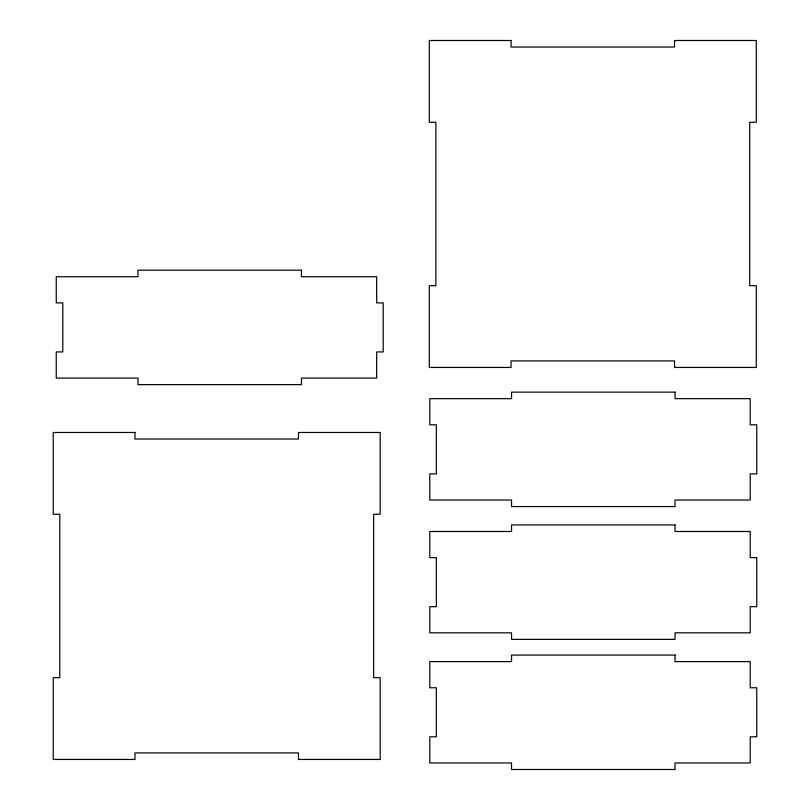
<?xml version="1.0" encoding="UTF-8"?>
<svg xmlns="http://www.w3.org/2000/svg" width="810" height="810" viewBox="0 0 810 810"><rect width="100%" height="100%" fill="white"/><g stroke="black" fill="none" stroke-linecap="round" stroke-linejoin="round"><path stroke-width="1.21" d="M511.059 40.5L429.32 40.5L429.32 122.239L435.861 122.239L435.861 285.717L429.32 285.717L429.32 367.457L511.059 367.457L511.059 360.916L674.538 360.916L674.538 367.457L756.277 367.457L756.277 285.717L749.736 285.717L749.736 122.239L756.277 122.239L756.277 40.5L674.538 40.5L674.538 47.041L511.059 47.041L511.059 40.5M301.462 270.196L137.983 270.196L137.983 276.736L56.244 276.736L56.244 302.889L62.785 302.889L62.785 351.935L56.244 351.935L56.244 378.088L137.983 378.088L137.983 384.628L301.462 384.628L301.462 378.088L376.67 378.088L376.67 351.935L383.201 351.935L383.201 302.889L376.67 302.889L376.67 276.736L301.462 276.736L301.462 270.196M675.024 392.121L511.545 392.121L511.545 398.662L429.806 398.662L429.806 424.815L436.347 424.815L436.347 473.86L429.806 473.86L429.806 500.023L511.545 500.023L511.545 506.554L675.024 506.554L675.024 500.023L750.222 500.023L750.222 473.86L756.763 473.86L756.763 424.815L750.222 424.815L750.222 398.662L675.024 398.662L675.024 392.121M134.976 432.489L53.237 432.489L53.237 514.228L59.778 514.228L59.778 677.707L53.237 677.707L53.237 759.456L134.976 759.456L134.976 752.915L298.455 752.915L298.455 759.456L380.194 759.456L380.194 677.707L373.653 677.707L373.653 514.228L380.194 514.228L380.194 432.489L298.455 432.489L298.455 439.03L134.976 439.03L134.976 432.489M675.024 524.941L511.545 524.941L511.545 531.481L429.806 531.481L429.806 557.634L436.347 557.634L436.347 606.68L429.806 606.68L429.806 632.833L511.545 632.833L511.545 639.374L675.024 639.374L675.024 632.833L750.222 632.833L750.222 606.68L756.763 606.68L756.763 557.634L750.222 557.634L750.222 531.481L675.024 531.481L675.024 524.941M675.024 655.067L511.545 655.067L511.545 661.608L429.806 661.608L429.806 687.761L436.347 687.761L436.347 736.806L429.806 736.806L429.806 762.959L511.545 762.959L511.545 769.5L675.024 769.5L675.024 762.959L750.222 762.959L750.222 736.806L756.763 736.806L756.763 687.761L750.222 687.761L750.222 661.608L675.024 661.608L675.024 655.067"/></g></svg>
